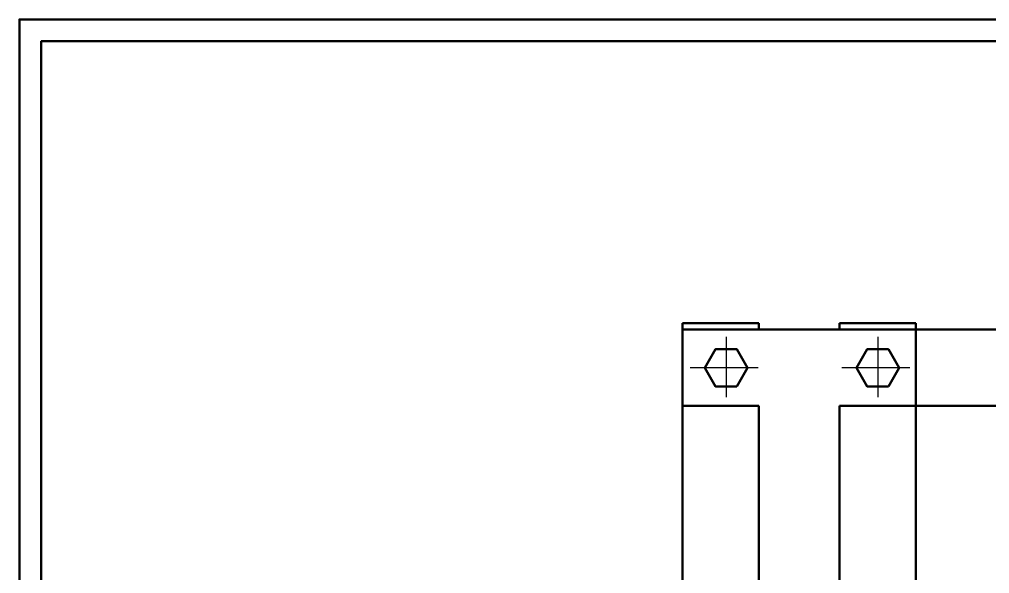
# Model space of a CAD drawing. Header units: millimetres. Extents: x 184 to 2141, y 95 to 1347.
# Drawn here: x 184 to 628.8, y 1093.4 to 1347.4 of the extents above; entities that cross this region are included whole.
import ezdxf

# ---------------------------------------------------------------- set-up
doc = ezdxf.new("R2010")
doc.units = ezdxf.units.MM
doc.linetypes.add('CENTER', pattern=[50.8, 31.75, -6.35, 6.35, -6.35])
doc.layers.add('gruba', color=7, linetype='Continuous', lineweight=50)
doc.layers.add('oś', color=151, linetype='CENTER')

msp = doc.modelspace()

# ---------------------------------------------------------------- linework, layer by layer
at = {"layer": 'gruba'}
for p, q in [((523.03, 1208.173), (488.03, 1208.173)), ((488.03, 1208.173), (488.03, 1170.235)), ((523.03, 1205.235), (523.03, 1208.173)), ((595.03, 1208.173), (560.03, 1208.173)), ((560.03, 1208.173), (560.03, 1205.235)), ((595.03, 1205.235), (595.03, 1208.173)), ((595.03, 1205.235), (488.03, 1205.235)), ((488.03, 1205.235), (488.03, 1075.877)), ((1023.153, 1205.235), (595.03, 1205.235)), ((595.03, 1170.235), (595.03, 1205.235)), ((488.03, 1170.235), (523.03, 1170.235)), ((523.03, 1170.235), (523.03, 1077.89)), ((560.03, 1170.235), (595.03, 1170.235)), ((560.03, 1170.235), (560.03, 1077.89)), ((595.03, 1170.235), (954.749, 1170.235)), ((595.03, 1077.89), (595.03, 1170.235))]:
    msp.add_line(p, q, dxfattribs=at)
for points in [[(183.967, 159.403), (1865.967, 159.403), (1865.967, 1347.403), (183.967, 1347.403)], [(193.967, 169.403), (1855.967, 169.403), (1855.967, 1337.403), (193.967, 1337.403)], [(512.938, 1179.235), (517.845, 1187.735), (512.938, 1196.235), (503.123, 1196.235), (498.215, 1187.735), (503.123, 1179.235)], [(582.438, 1179.235), (587.345, 1187.735), (582.438, 1196.235), (572.623, 1196.235), (567.715, 1187.735), (572.623, 1179.235)]]:
    msp.add_lwpolyline(points, close=True, dxfattribs=at)
at = {"layer": 'oś'}
for p, q in [((508.03, 1201.853), (508.03, 1174.333)), ((577.53, 1201.853), (577.53, 1174.333)), ((522.755, 1187.735), (491.512, 1187.735)), ((592.255, 1187.735), (561.012, 1187.735))]:
    msp.add_line(p, q, dxfattribs=at)

doc.saveas('drawing.dxf')
